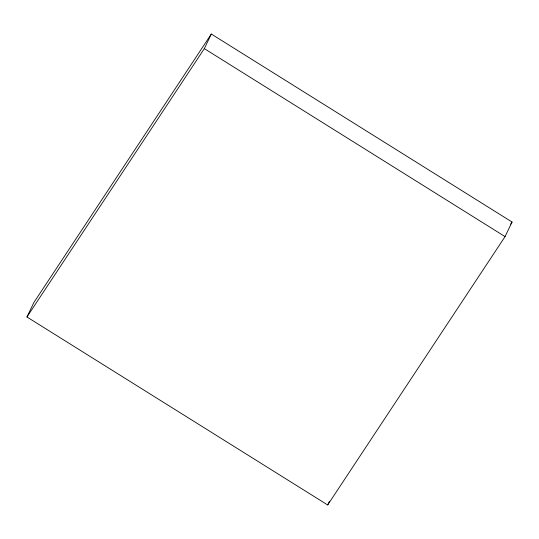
<?xml version="1.0" encoding="UTF-8"?>
<svg xmlns="http://www.w3.org/2000/svg" width="539" height="539" viewBox="0 0 539 539"><rect width="100%" height="100%" fill="white"/><g stroke="black" fill="none" stroke-linecap="round" stroke-linejoin="round"><path stroke-width="0.81" d="M26.95 316.979L33.944 302.392L211.315 34.031L512.05 222.021L505.056 236.608L327.685 504.969L26.95 316.979L204.328 48.625L211.315 34.031M327.685 504.969L329.43 501.317M510.655 224.123L512.05 222.021M204.328 48.625L505.056 236.608"/></g></svg>
